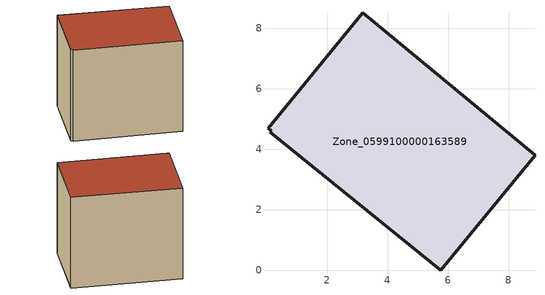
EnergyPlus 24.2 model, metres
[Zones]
Zone_0599100000163589
 floor ground (C_G): 0.15,4.61 0.04,4.7 3.18,8.52 8.87,3.81 5.75,0 0.11,4.56 z0
 wall outside (C_F): 5.75,0 8.87,3.81 3.18,8.52 0.04,4.7 0.15,4.61 0.11,4.56 5.75,0 z0:6.65
 roof outside (C_R): 0.04,4.7 0.15,4.61 0.11,4.56 5.75,0 8.87,3.81 3.18,8.52 z6.65
[BUILDING]
Pand.0599100000163589: North Axis=0; Terrain=City; Loads Convergence Tolerance Value=0.04; Temperature Convergence Tolerance Value=0.4; Solar Distribution=FullExterior; Maximum Number of Warmup Days=25; Minimum Number of Warmup Days=1
[Site:Location]
Rotterdam.The.Hague.AP_ZH_NLD Design_Conditions: Latitude=51.96; Longitude=4.45; Time Zone=1; Elevation=-4.5
[SITE:GROUNDTEMPERATURE:BUILDINGSURFACE]
18, 18, 18, 18, 18, 18, 18, 18, 18, 18, 18, 18
[MATERIAL] Thermal Absorptance=0.9; Solar Absorptance=0.7; Visible Absorptance=0.7
Name | Roughness | Thickness | Conductivity | Density | Specific Heat
G.TI.1946 | MediumSmooth | 0.15 | 1 | 540 | 1210
F.TI.1946 | Rough | 0.3 | 0.857143 | 1920 | 840
R.TI.1946 | MediumRough | 0.2 | 0.1 | 1500 | 1000
[CONSTRUCTION]
C_G: G.TI.1946
C_F: F.TI.1946
C_R: R.TI.1946
[ZONE]
Zone_0599100000163589: Type=1; Multiplier=1; Ceiling Height=Autocalculate; Volume=Autocalculate; Floor Area=autocalculate; Part of Total Floor Area=Yes
[ZONEINFILTRATION:DESIGNFLOWRATE]
Infil_Zone_0599100000163589: Zone or ZoneList or Space or SpaceList=Zone_0599100000163589; Schedule=AlwaysOn; Design Flow Rate Calculation Method=Flow/Area; Flow Rate per Floor Area=0.003; Constant Term Coefficient=1; Temperature Term Coefficient=0; Velocity Term Coefficient=0; Velocity Squared Term Coefficient=0
[HVACTEMPLATE:ZONE:IDEALLOADSAIRSYSTEM]
Zone_0599100000163589: Maximum Heating Supply Air Temperature=50; Minimum Cooling Supply Air Temperature=13; Maximum Heating Supply Air Humidity Ratio=0.0156; Minimum Cooling Supply Air Humidity Ratio=0.0077; Heating Limit=NoLimit; Cooling Limit=NoLimit; Dehumidification Control Type=ConstantSensibleHeatRatio; Cooling Sensible Heat Ratio=0.7; Dehumidification Setpoint=60; Humidification Control Type=None; Humidification Setpoint=30; Outdoor Air Method=None; Outdoor Air Flow Rate per Person=0.00944; Outdoor Air Flow Rate per Zone Floor Area=0; Outdoor Air Flow Rate per Zone=0; Demand Controlled Ventilation Type=None; Outdoor Air Economizer Type=NoEconomizer; Heat Recovery Type=None; Sensible Heat Recovery Effectiveness=0.7; Latent Heat Recovery Effectiveness=0.65
[ZONECONTROL:THERMOSTAT]
ThermostatControl_Zone_0599100000163589: Zone or ZoneList=Zone_0599100000163589; Control Type Schedule=DualSetpointControlType; Control 1=Thermostat_Zone_0599100000163589; Temperature Difference Between Cutout And Setpoint=0
[THERMOSTATSETPOINT:DUALSETPOINT]
Thermostat_Zone_0599100000163589: Heating Setpoint Temperature Schedule=HeatingSetpoint_Zone_0599100000163589; Cooling Setpoint Temperature Schedule=CoolingSetpoint_Zone_0599100000163589
[SCHEDULE:COMPACT]
HeatingSetpoint_Zone_0599100000163589: Through: 12/31, For: AllDays, Until: 24:00, 21
CoolingSetpoint_Zone_0599100000163589: Through: 12/31, For: AllDays, Until: 24:00, 24
DualSetpointControlType: Through: 12/31, For: AllDays, Until: 24:00, 4
AlwaysOn: Through: 12/31, For: AllDays, Until: 24:00, 1
